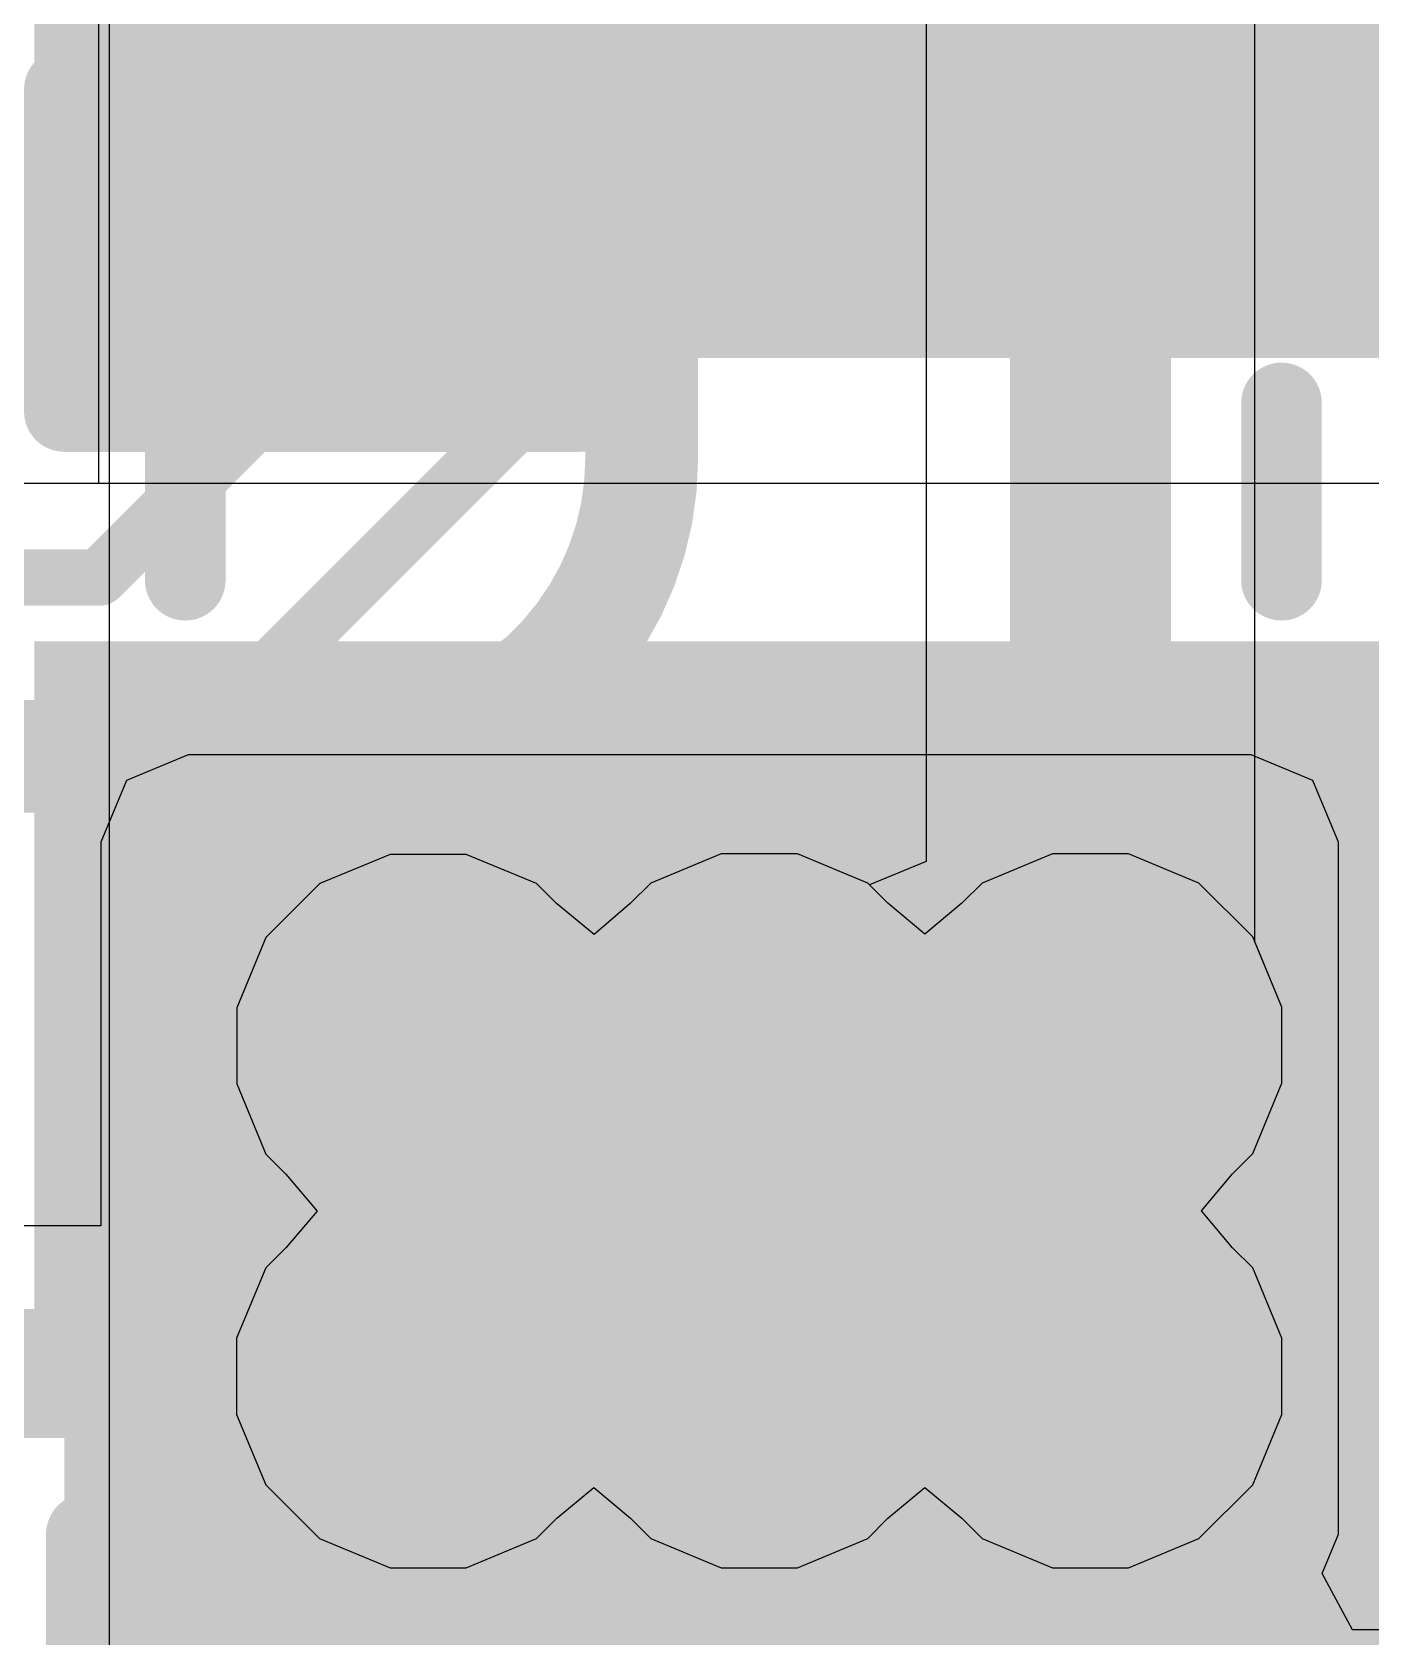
# Model space of a CAD drawing. Header units: inches. Extents: x -6 to 284, y -12 to 154.
# Drawn here: x 38.092 to 40.201, y -8.561 to -6.032 of the extents above; entities that cross this region are included whole.
import ezdxf

# ---------------------------------------------------------------- set-up
doc = ezdxf.new("R2010")
doc.units = ezdxf.units.IN
for name, color, linetype in [('Bottom Layer', 5, 'Continuous'), ('Bottom Overlay', 54, 'Continuous'), ('Bottom Paste', 16, 'Continuous'), ('Bottom Solder', 6, 'Continuous'), ('Drill Drawing', 1, 'Continuous'), ('GND-1', 16, 'Continuous'), ('GND-2', 90, 'Continuous'), ('GND-3', 216, 'Continuous'), ('GND-4', 54, 'Continuous'), ('PWR-1', 156, 'Continuous'), ('PWR-2', 130, 'Continuous'), ('Signal L1', 76, 'Continuous'), ('Signal L2', 6, 'Continuous'), ('Top Layer', 1, 'Continuous'), ('Top Overlay', 2, 'Continuous'), ('Top Paste', 8, 'Continuous'), ('Top Solder', 216, 'Continuous'), ('Via Holes', 16, 'Continuous')]:
    doc.layers.add(name, color=color, linetype=linetype)

# ---------------------------------------------------------------- blocks, each defined once
blk = doc.blocks.new('IND_0806_B_242')
at = {"layer": 'Bottom Layer'}
for points in [[(-1.325, 1), (-0.325, 1), (-0.325, -1), (-1.325, -1)], [(0.325, 1), (1.325, 1), (1.325, -1), (0.325, -1)]]:
    blk.add_hatch(color=5, dxfattribs=at).paths.add_polyline_path(points)
at = {"layer": 'Bottom Paste'}
for points in [[(-1.325, 1), (-0.325, 1), (-0.325, -1), (-1.325, -1)], [(0.325, 1), (1.325, 1), (1.325, -1), (0.325, -1)]]:
    blk.add_hatch(color=16, dxfattribs=at).paths.add_polyline_path(points)
at = {"layer": 'Bottom Solder'}
for points in [[(-1.4266, 1.1016), (-0.2234, 1.1016), (-0.2234, -1.1016), (-1.4266, -1.1016)], [(0.2234, 1.1016), (1.4266, 1.1016), (1.4266, -1.1016), (0.2234, -1.1016)]]:
    blk.add_hatch(color=6, dxfattribs=at).paths.add_polyline_path(points)
at = {"layer": 'Bottom Overlay'}
for points in [[(-0.127, 0.8636, 0.127, 0.127, 0), (0.1524, 0.8636, 0.127, 0.127, 0)], [(-0.127, -0.8636, 0.127, 0.127, 0), (0.1524, -0.8636, 0.127, 0.127, 0)]]:
    blk.add_lwpolyline(points, format="xyseb", dxfattribs=at)
for points in [[(-0.1588, 0.8636, 0.0635, 0.0635, 1), (-0.0952, 0.8636, 0.0635, 0.0635, 1)], [(0.1206, 0.8636, 0.0635, 0.0635, 1), (0.1842, 0.8636, 0.0635, 0.0635, 1)], [(-0.1588, -0.8636, 0.0635, 0.0635, 1), (-0.0952, -0.8636, 0.0635, 0.0635, 1)], [(0.1206, -0.8636, 0.0635, 0.0635, 1), (0.1842, -0.8636, 0.0635, 0.0635, 1)]]:
    blk.add_lwpolyline(points, format="xyseb", close=True, dxfattribs=at)
blk = doc.blocks.new('C___0603_B_392')
at = {"layer": 'Bottom Layer'}
blk.add_hatch(color=5, dxfattribs=at).paths.add_polyline_path([(0.381, -0.4445), (0.381, 0.4445), (1.143, 0.4445), (1.143, -0.4445)])
at = {"layer": 'Bottom Paste'}
blk.add_hatch(color=16, dxfattribs=at).paths.add_polyline_path([(0.381, -0.4445), (0.381, 0.4445), (1.143, 0.4445), (1.143, -0.4445)])
at = {"layer": 'Bottom Solder'}
blk.add_hatch(color=6, dxfattribs=at).paths.add_polyline_path([(0.321, -0.5045), (0.321, 0.5045), (1.203, 0.5045), (1.203, -0.5045)])
at = {"layer": 'Bottom Overlay'}
for points in [[(0.4572, 0.5334, 0.127, 0.127, 0), (1.2446, 0.5334, 0.127, 0.127, 0)], [(1.2446, 0.5334, 0.127, 0.127, 0), (1.2446, -0.5334, 0.127, 0.127, 0)], [(0.4572, -0.5334, 0.127, 0.127, 0), (1.2446, -0.5334, 0.127, 0.127, 0)]]:
    blk.add_lwpolyline(points, format="xyseb", dxfattribs=at)
for points in [[(1.2128, 0.5334, 0.0635, 0.0635, 1), (1.2764, 0.5334, 0.0635, 0.0635, 1)], [(1.2128, 0.5334, 0.0635, 0.0635, 1), (1.2764, 0.5334, 0.0635, 0.0635, 1)], [(1.2128, -0.5334, 0.0635, 0.0635, 1), (1.2764, -0.5334, 0.0635, 0.0635, 1)], [(1.2128, -0.5334, 0.0635, 0.0635, 1), (1.2764, -0.5334, 0.0635, 0.0635, 1)]]:
    blk.add_lwpolyline(points, format="xyseb", close=True, dxfattribs=at)
blk = doc.blocks.new('C___0603_B_431')
at = {"layer": 'Bottom Layer'}
blk.add_hatch(color=5, dxfattribs=at).paths.add_polyline_path([(0.381, -0.4445), (0.381, 0.4445), (1.143, 0.4445), (1.143, -0.4445)])
at = {"layer": 'Bottom Paste'}
blk.add_hatch(color=16, dxfattribs=at).paths.add_polyline_path([(0.381, -0.4445), (0.381, 0.4445), (1.143, 0.4445), (1.143, -0.4445)])
at = {"layer": 'Bottom Solder'}
blk.add_hatch(color=6, dxfattribs=at).paths.add_polyline_path([(0.321, -0.5045), (0.321, 0.5045), (1.203, 0.5045), (1.203, -0.5045)])
at = {"layer": 'Bottom Overlay'}
for points in [[(1.2446, 0.5334, 0.127, 0.127, 0), (0.4572, 0.5334, 0.127, 0.127, 0)], [(1.2446, 0.5334, 0.127, 0.127, 0), (1.2446, -0.5334, 0.127, 0.127, 0)]]:
    blk.add_lwpolyline(points, format="xyseb", dxfattribs=at)
blk.add_lwpolyline([(1.2128, 0.5334, 0.0635, 0.0635, 1), (1.2764, 0.5334, 0.0635, 0.0635, 1)], format="xyseb", close=True, dxfattribs=at)
blk.add_lwpolyline([(1.2128, 0.5334, 0.0635, 0.0635, 1), (1.2764, 0.5334, 0.0635, 0.0635, 1)], format="xyseb", close=True, dxfattribs=at)
blk = doc.blocks.new('C___0402_476')
at = {"layer": 'Top Layer'}
for points in [[(-0.6985, -0.3175), (-0.6985, 0.3175), (-0.2413, 0.3175), (-0.2413, -0.3175)], [(0.2413, -0.3175), (0.2413, 0.3175), (0.6985, 0.3175), (0.6985, -0.3175)]]:
    blk.add_hatch(color=1, dxfattribs=at).paths.add_polyline_path(points)
at = {"layer": 'Top Paste'}
for points in [[(-0.6985, -0.3175), (-0.6985, 0.3175), (-0.2413, 0.3175), (-0.2413, -0.3175)], [(0.2413, -0.3175), (0.2413, 0.3175), (0.6985, 0.3175), (0.6985, -0.3175)]]:
    blk.add_hatch(color=8, dxfattribs=at).paths.add_polyline_path(points)
at = {"layer": 'Top Solder'}
for points in [[(-0.7585, -0.3775), (-0.7585, 0.3775), (-0.1813, 0.3775), (-0.1813, -0.3775)], [(0.1813, -0.3775), (0.1813, 0.3775), (0.7585, 0.3775), (0.7585, -0.3775)]]:
    blk.add_hatch(color=216, dxfattribs=at).paths.add_polyline_path(points)
at = {"layer": 'Top Overlay'}
for points in [[(-0.7874, 0.4064, 0.127, 0.127, 0), (-0.2794, 0.4064, 0.127, 0.127, 0)], [(-0.7874, 0.4064, 0.127, 0.127, 0), (-0.7874, -0.4064, 0.127, 0.127, 0)], [(0.2794, 0.4064, 0.127, 0.127, 0), (0.7874, 0.4064, 0.127, 0.127, 0)], [(0.7874, 0.4064, 0.127, 0.127, 0), (0.7874, -0.4064, 0.127, 0.127, 0)], [(-0.7874, -0.4064, 0.127, 0.127, 0), (-0.2794, -0.4064, 0.127, 0.127, 0)], [(0.7874, -0.4064, 0.127, 0.127, 0), (0.2794, -0.4064, 0.127, 0.127, 0)]]:
    blk.add_lwpolyline(points, format="xyseb", dxfattribs=at)
for points in [[(-0.8191, 0.4064, 0.0635, 0.0635, 1), (-0.7556, 0.4064, 0.0635, 0.0635, 1)], [(-0.8191, 0.4064, 0.0635, 0.0635, 1), (-0.7556, 0.4064, 0.0635, 0.0635, 1)], [(-0.3111, 0.4064, 0.0635, 0.0635, 1), (-0.2477, 0.4064, 0.0635, 0.0635, 1)], [(0.2477, 0.4064, 0.0635, 0.0635, 1), (0.3112, 0.4064, 0.0635, 0.0635, 1)], [(0.7556, 0.4064, 0.0635, 0.0635, 1), (0.8191, 0.4064, 0.0635, 0.0635, 1)], [(0.7556, 0.4064, 0.0635, 0.0635, 1), (0.8191, 0.4064, 0.0635, 0.0635, 1)], [(-0.8191, -0.4064, 0.0635, 0.0635, 1), (-0.7556, -0.4064, 0.0635, 0.0635, 1)], [(-0.8191, -0.4064, 0.0635, 0.0635, 1), (-0.7556, -0.4064, 0.0635, 0.0635, 1)], [(-0.3111, -0.4064, 0.0635, 0.0635, 1), (-0.2477, -0.4064, 0.0635, 0.0635, 1)], [(0.2477, -0.4064, 0.0635, 0.0635, 1), (0.3112, -0.4064, 0.0635, 0.0635, 1)], [(0.7556, -0.4064, 0.0635, 0.0635, 1), (0.8191, -0.4064, 0.0635, 0.0635, 1)], [(0.7556, -0.4064, 0.0635, 0.0635, 1), (0.8191, -0.4064, 0.0635, 0.0635, 1)]]:
    blk.add_lwpolyline(points, format="xyseb", close=True, dxfattribs=at)

msp = doc.modelspace()

# ---------------------------------------------------------------- hatches: boundary and pattern name
at = {"layer": 'Bottom Layer'}
for points in [[(38.1428, -9.421), (40.2957, -9.421), (40.2957, -7.0934), (38.1428, -7.0934)], [(38.1428, -9.421), (41.7031, -9.421), (41.7031, -8.3813), (38.1428, -8.3813)]]:
    msp.add_hatch(color=5, dxfattribs=at).paths.add_polyline_path(points)
h = msp.add_hatch(color=5, dxfattribs=at)
edge = h.paths.add_edge_path()
edge.add_arc((38.716, -7.6293), 0.2, 0, 360)
h = msp.add_hatch(color=5, dxfattribs=at)
edge = h.paths.add_edge_path()
edge.add_arc((39.2377, -7.6283), 0.2, 0, 360)
h = msp.add_hatch(color=5, dxfattribs=at)
edge = h.paths.add_edge_path()
edge.add_arc((39.7595, -7.6283), 0.2, 0, 360)
h = msp.add_hatch(color=5, dxfattribs=at)
edge = h.paths.add_edge_path()
edge.add_arc((38.7159, -8.1501), 0.2, 0, 360)
h = msp.add_hatch(color=5, dxfattribs=at)
edge = h.paths.add_edge_path()
edge.add_arc((39.2377, -8.1501), 0.2, 0, 360)
h = msp.add_hatch(color=5, dxfattribs=at)
edge = h.paths.add_edge_path()
edge.add_arc((39.7595, -8.1501), 0.2, 0, 360)
at = {"layer": 'GND-1'}
h = msp.add_hatch(color=16, dxfattribs=at)
edge = h.paths.add_edge_path()
edge.add_arc((38.716, -7.6293), 0.2, 0, 360)
h = msp.add_hatch(color=16, dxfattribs=at)
edge = h.paths.add_edge_path()
edge.add_arc((39.2377, -7.6283), 0.2, 0, 360)
h = msp.add_hatch(color=16, dxfattribs=at)
edge = h.paths.add_edge_path()
edge.add_arc((39.7595, -7.6283), 0.2, 0, 360)
h = msp.add_hatch(color=16, dxfattribs=at)
edge = h.paths.add_edge_path()
edge.add_arc((38.7159, -8.1501), 0.2, 0, 360)
h = msp.add_hatch(color=16, dxfattribs=at)
edge = h.paths.add_edge_path()
edge.add_arc((39.2377, -8.1501), 0.2, 0, 360)
h = msp.add_hatch(color=16, dxfattribs=at)
edge = h.paths.add_edge_path()
edge.add_arc((39.7595, -8.1501), 0.2, 0, 360)
at = {"layer": 'GND-2'}
h = msp.add_hatch(color=90, dxfattribs=at)
edge = h.paths.add_edge_path()
edge.add_arc((38.716, -7.6293), 0.2, 0, 360)
h = msp.add_hatch(color=90, dxfattribs=at)
edge = h.paths.add_edge_path()
edge.add_arc((39.2377, -7.6283), 0.2, 0, 360)
h = msp.add_hatch(color=90, dxfattribs=at)
edge = h.paths.add_edge_path()
edge.add_arc((39.7595, -7.6283), 0.2, 0, 360)
h = msp.add_hatch(color=90, dxfattribs=at)
edge = h.paths.add_edge_path()
edge.add_arc((38.7159, -8.1501), 0.2, 0, 360)
h = msp.add_hatch(color=90, dxfattribs=at)
edge = h.paths.add_edge_path()
edge.add_arc((39.2377, -8.1501), 0.2, 0, 360)
h = msp.add_hatch(color=90, dxfattribs=at)
edge = h.paths.add_edge_path()
edge.add_arc((39.7595, -8.1501), 0.2, 0, 360)
at = {"layer": 'GND-3'}
h = msp.add_hatch(color=216, dxfattribs=at)
edge = h.paths.add_edge_path()
edge.add_arc((38.716, -7.6293), 0.2, 0, 360)
h = msp.add_hatch(color=216, dxfattribs=at)
edge = h.paths.add_edge_path()
edge.add_arc((39.2377, -7.6283), 0.2, 0, 360)
h = msp.add_hatch(color=216, dxfattribs=at)
edge = h.paths.add_edge_path()
edge.add_arc((39.7595, -7.6283), 0.2, 0, 360)
h = msp.add_hatch(color=216, dxfattribs=at)
edge = h.paths.add_edge_path()
edge.add_arc((38.7159, -8.1501), 0.2, 0, 360)
h = msp.add_hatch(color=216, dxfattribs=at)
edge = h.paths.add_edge_path()
edge.add_arc((39.2377, -8.1501), 0.2, 0, 360)
h = msp.add_hatch(color=216, dxfattribs=at)
edge = h.paths.add_edge_path()
edge.add_arc((39.7595, -8.1501), 0.2, 0, 360)
at = {"layer": 'GND-4'}
h = msp.add_hatch(color=54, dxfattribs=at)
edge = h.paths.add_edge_path()
edge.add_arc((38.716, -7.6293), 0.2, 0, 360)
h = msp.add_hatch(color=54, dxfattribs=at)
edge = h.paths.add_edge_path()
edge.add_arc((39.2377, -7.6283), 0.2, 0, 360)
h = msp.add_hatch(color=54, dxfattribs=at)
edge = h.paths.add_edge_path()
edge.add_arc((39.7595, -7.6283), 0.2, 0, 360)
h = msp.add_hatch(color=54, dxfattribs=at)
edge = h.paths.add_edge_path()
edge.add_arc((38.7159, -8.1501), 0.2, 0, 360)
h = msp.add_hatch(color=54, dxfattribs=at)
edge = h.paths.add_edge_path()
edge.add_arc((39.2377, -8.1501), 0.2, 0, 360)
h = msp.add_hatch(color=54, dxfattribs=at)
edge = h.paths.add_edge_path()
edge.add_arc((39.7595, -8.1501), 0.2, 0, 360)
at = {"layer": 'PWR-1'}
h = msp.add_hatch(color=156, dxfattribs=at)
edge = h.paths.add_edge_path()
edge.add_arc((38.716, -7.6293), 0.2, 0, 360)
h = msp.add_hatch(color=156, dxfattribs=at)
edge = h.paths.add_edge_path()
edge.add_arc((39.2377, -7.6283), 0.2, 0, 360)
h = msp.add_hatch(color=156, dxfattribs=at)
edge = h.paths.add_edge_path()
edge.add_arc((39.7595, -7.6283), 0.2, 0, 360)
h = msp.add_hatch(color=156, dxfattribs=at)
edge = h.paths.add_edge_path()
edge.add_arc((38.7159, -8.1501), 0.2, 0, 360)
h = msp.add_hatch(color=156, dxfattribs=at)
edge = h.paths.add_edge_path()
edge.add_arc((39.2377, -8.1501), 0.2, 0, 360)
h = msp.add_hatch(color=156, dxfattribs=at)
edge = h.paths.add_edge_path()
edge.add_arc((39.7595, -8.1501), 0.2, 0, 360)
at = {"layer": 'PWR-2'}
h = msp.add_hatch(color=130, dxfattribs=at)
edge = h.paths.add_edge_path()
edge.add_arc((38.716, -7.6293), 0.2, 0, 360)
h = msp.add_hatch(color=130, dxfattribs=at)
edge = h.paths.add_edge_path()
edge.add_arc((39.2377, -7.6283), 0.2, 0, 360)
h = msp.add_hatch(color=130, dxfattribs=at)
edge = h.paths.add_edge_path()
edge.add_arc((39.7595, -7.6283), 0.2, 0, 360)
h = msp.add_hatch(color=130, dxfattribs=at)
edge = h.paths.add_edge_path()
edge.add_arc((38.7159, -8.1501), 0.2, 0, 360)
h = msp.add_hatch(color=130, dxfattribs=at)
edge = h.paths.add_edge_path()
edge.add_arc((39.2377, -8.1501), 0.2, 0, 360)
h = msp.add_hatch(color=130, dxfattribs=at)
edge = h.paths.add_edge_path()
edge.add_arc((39.7595, -8.1501), 0.2, 0, 360)
at = {"layer": 'Signal L1'}
h = msp.add_hatch(color=76, dxfattribs=at)
edge = h.paths.add_edge_path()
edge.add_arc((38.716, -7.6293), 0.2, 0, 360)
h = msp.add_hatch(color=76, dxfattribs=at)
edge = h.paths.add_edge_path()
edge.add_arc((39.2377, -7.6283), 0.2, 0, 360)
h = msp.add_hatch(color=76, dxfattribs=at)
edge = h.paths.add_edge_path()
edge.add_arc((39.7595, -7.6283), 0.2, 0, 360)
h = msp.add_hatch(color=76, dxfattribs=at)
edge = h.paths.add_edge_path()
edge.add_arc((38.7159, -8.1501), 0.2, 0, 360)
h = msp.add_hatch(color=76, dxfattribs=at)
edge = h.paths.add_edge_path()
edge.add_arc((39.2377, -8.1501), 0.2, 0, 360)
h = msp.add_hatch(color=76, dxfattribs=at)
edge = h.paths.add_edge_path()
edge.add_arc((39.7595, -8.1501), 0.2, 0, 360)
at = {"layer": 'Signal L2'}
h = msp.add_hatch(color=6, dxfattribs=at)
edge = h.paths.add_edge_path()
edge.add_arc((38.716, -7.6293), 0.2, 0, 360)
h = msp.add_hatch(color=6, dxfattribs=at)
edge = h.paths.add_edge_path()
edge.add_arc((39.2377, -7.6283), 0.2, 0, 360)
h = msp.add_hatch(color=6, dxfattribs=at)
edge = h.paths.add_edge_path()
edge.add_arc((39.7595, -7.6283), 0.2, 0, 360)
h = msp.add_hatch(color=6, dxfattribs=at)
edge = h.paths.add_edge_path()
edge.add_arc((38.7159, -8.1501), 0.2, 0, 360)
h = msp.add_hatch(color=6, dxfattribs=at)
edge = h.paths.add_edge_path()
edge.add_arc((39.2377, -8.1501), 0.2, 0, 360)
h = msp.add_hatch(color=6, dxfattribs=at)
edge = h.paths.add_edge_path()
edge.add_arc((39.7595, -8.1501), 0.2, 0, 360)
at = {"layer": 'Top Layer'}
msp.add_hatch(color=1, dxfattribs=at).paths.add_polyline_path([(38.3379, -8.3988), (40.0127, -8.3988), (40.0127, -7.3081), (38.3379, -7.3081)])
h = msp.add_hatch(color=1, dxfattribs=at)
edge = h.paths.add_edge_path()
edge.add_arc((38.716, -7.6293), 0.2, 0, 360)
h = msp.add_hatch(color=1, dxfattribs=at)
edge = h.paths.add_edge_path()
edge.add_arc((39.2377, -7.6283), 0.2, 0, 360)
h = msp.add_hatch(color=1, dxfattribs=at)
edge = h.paths.add_edge_path()
edge.add_arc((39.7595, -7.6283), 0.2, 0, 360)
h = msp.add_hatch(color=1, dxfattribs=at)
edge = h.paths.add_edge_path()
edge.add_arc((38.7159, -8.1501), 0.2, 0, 360)
h = msp.add_hatch(color=1, dxfattribs=at)
edge = h.paths.add_edge_path()
edge.add_arc((39.2377, -8.1501), 0.2, 0, 360)
h = msp.add_hatch(color=1, dxfattribs=at)
edge = h.paths.add_edge_path()
edge.add_arc((39.7595, -8.1501), 0.2, 0, 360)
at = {"layer": 'Via Holes'}
h = msp.add_hatch(color=7, dxfattribs=at)
edge = h.paths.add_edge_path()
edge.add_arc((38.716, -7.6293), 0.1, 0, 360)
h = msp.add_hatch(color=7, dxfattribs=at)
edge = h.paths.add_edge_path()
edge.add_arc((39.2377, -7.6283), 0.1, 0, 360)
h = msp.add_hatch(color=7, dxfattribs=at)
edge = h.paths.add_edge_path()
edge.add_arc((39.7595, -7.6283), 0.1, 0, 360)
h = msp.add_hatch(color=7, dxfattribs=at)
edge = h.paths.add_edge_path()
edge.add_arc((38.7159, -8.1501), 0.1, 0, 360)
h = msp.add_hatch(color=7, dxfattribs=at)
edge = h.paths.add_edge_path()
edge.add_arc((39.2377, -8.1501), 0.1, 0, 360)
h = msp.add_hatch(color=7, dxfattribs=at)
edge = h.paths.add_edge_path()
edge.add_arc((39.7595, -8.1501), 0.1, 0, 360)

# ---------------------------------------------------------------- linework, layer by layer
at = {"layer": 'Bottom Layer'}
for p, q in [((38.1969, -6.7429), (38.1969, -5.3233)), ((40.6066, -6.7429), (38.0034, -6.7429)), ((40.2059, -6.7429), (38.1969, -6.7429))]:
    msp.add_line(p, q, dxfattribs=at)
at = {"layer": 'Drill Drawing'}
for points in [[(38.462, -7.3753, 0.0508, 0.0508, 0), (38.97, -7.3753, 0.0508, 0.0508, 0)], [(38.462, -7.3753, 0.0508, 0.0508, 0), (38.716, -7.8833, 0.0508, 0.0508, 0)], [(38.716, -7.8833, 0.0508, 0.0508, 0), (38.97, -7.3753, 0.0508, 0.0508, 0)], [(38.9837, -7.3743, 0.0508, 0.0508, 0), (39.4917, -7.3743, 0.0508, 0.0508, 0)], [(38.9837, -7.3743, 0.0508, 0.0508, 0), (39.2377, -7.8823, 0.0508, 0.0508, 0)], [(39.2377, -7.8823, 0.0508, 0.0508, 0), (39.4917, -7.3743, 0.0508, 0.0508, 0)], [(39.5055, -7.3743, 0.0508, 0.0508, 0), (40.0135, -7.3743, 0.0508, 0.0508, 0)], [(39.5055, -7.3743, 0.0508, 0.0508, 0), (39.7595, -7.8823, 0.0508, 0.0508, 0)], [(39.7595, -7.8823, 0.0508, 0.0508, 0), (40.0135, -7.3743, 0.0508, 0.0508, 0)], [(38.4619, -7.8961, 0.0508, 0.0508, 0), (38.9699, -7.8961, 0.0508, 0.0508, 0)], [(38.4619, -7.8961, 0.0508, 0.0508, 0), (38.7159, -8.4041, 0.0508, 0.0508, 0)], [(38.7159, -8.4041, 0.0508, 0.0508, 0), (38.9699, -7.8961, 0.0508, 0.0508, 0)], [(38.9837, -7.8961, 0.0508, 0.0508, 0), (39.4917, -7.8961, 0.0508, 0.0508, 0)], [(38.9837, -7.8961, 0.0508, 0.0508, 0), (39.2377, -8.4041, 0.0508, 0.0508, 0)], [(39.2377, -8.4041, 0.0508, 0.0508, 0), (39.4917, -7.8961, 0.0508, 0.0508, 0)], [(39.5055, -7.8961, 0.0508, 0.0508, 0), (40.0135, -7.8961, 0.0508, 0.0508, 0)], [(39.5055, -7.8961, 0.0508, 0.0508, 0), (39.7595, -8.4041, 0.0508, 0.0508, 0)], [(39.7595, -8.4041, 0.0508, 0.0508, 0), (40.0135, -7.8961, 0.0508, 0.0508, 0)]]:
    msp.add_lwpolyline(points, format="xyseb", dxfattribs=at)
for points in [[(38.4493, -7.3753, 0.0254, 0.0254, 1), (38.4747, -7.3753, 0.0254, 0.0254, 1)], [(38.4493, -7.3753, 0.0254, 0.0254, 1), (38.4747, -7.3753, 0.0254, 0.0254, 1)], [(38.9573, -7.3753, 0.0254, 0.0254, 1), (38.9827, -7.3753, 0.0254, 0.0254, 1)], [(38.9573, -7.3753, 0.0254, 0.0254, 1), (38.9827, -7.3753, 0.0254, 0.0254, 1)], [(38.971, -7.3743, 0.0254, 0.0254, 1), (38.9964, -7.3743, 0.0254, 0.0254, 1)], [(38.971, -7.3743, 0.0254, 0.0254, 1), (38.9964, -7.3743, 0.0254, 0.0254, 1)], [(39.479, -7.3743, 0.0254, 0.0254, 1), (39.5044, -7.3743, 0.0254, 0.0254, 1)], [(39.479, -7.3743, 0.0254, 0.0254, 1), (39.5044, -7.3743, 0.0254, 0.0254, 1)], [(39.4928, -7.3743, 0.0254, 0.0254, 1), (39.5182, -7.3743, 0.0254, 0.0254, 1)], [(39.4928, -7.3743, 0.0254, 0.0254, 1), (39.5182, -7.3743, 0.0254, 0.0254, 1)], [(40.0008, -7.3743, 0.0254, 0.0254, 1), (40.0262, -7.3743, 0.0254, 0.0254, 1)], [(40.0008, -7.3743, 0.0254, 0.0254, 1), (40.0262, -7.3743, 0.0254, 0.0254, 1)], [(38.7033, -7.8833, 0.0254, 0.0254, 1), (38.7287, -7.8833, 0.0254, 0.0254, 1)], [(38.7033, -7.8833, 0.0254, 0.0254, 1), (38.7287, -7.8833, 0.0254, 0.0254, 1)], [(39.225, -7.8823, 0.0254, 0.0254, 1), (39.2504, -7.8823, 0.0254, 0.0254, 1)], [(39.225, -7.8823, 0.0254, 0.0254, 1), (39.2504, -7.8823, 0.0254, 0.0254, 1)], [(39.7468, -7.8823, 0.0254, 0.0254, 1), (39.7722, -7.8823, 0.0254, 0.0254, 1)], [(39.7468, -7.8823, 0.0254, 0.0254, 1), (39.7722, -7.8823, 0.0254, 0.0254, 1)], [(38.4492, -7.8961, 0.0254, 0.0254, 1), (38.4746, -7.8961, 0.0254, 0.0254, 1)], [(38.4492, -7.8961, 0.0254, 0.0254, 1), (38.4746, -7.8961, 0.0254, 0.0254, 1)], [(38.9572, -7.8961, 0.0254, 0.0254, 1), (38.9826, -7.8961, 0.0254, 0.0254, 1)], [(38.9572, -7.8961, 0.0254, 0.0254, 1), (38.9826, -7.8961, 0.0254, 0.0254, 1)], [(38.971, -7.8961, 0.0254, 0.0254, 1), (38.9964, -7.8961, 0.0254, 0.0254, 1)], [(38.971, -7.8961, 0.0254, 0.0254, 1), (38.9964, -7.8961, 0.0254, 0.0254, 1)], [(39.479, -7.8961, 0.0254, 0.0254, 1), (39.5044, -7.8961, 0.0254, 0.0254, 1)], [(39.479, -7.8961, 0.0254, 0.0254, 1), (39.5044, -7.8961, 0.0254, 0.0254, 1)], [(39.4928, -7.8961, 0.0254, 0.0254, 1), (39.5182, -7.8961, 0.0254, 0.0254, 1)], [(39.4928, -7.8961, 0.0254, 0.0254, 1), (39.5182, -7.8961, 0.0254, 0.0254, 1)], [(40.0008, -7.8961, 0.0254, 0.0254, 1), (40.0262, -7.8961, 0.0254, 0.0254, 1)], [(40.0008, -7.8961, 0.0254, 0.0254, 1), (40.0262, -7.8961, 0.0254, 0.0254, 1)], [(38.7032, -8.4041, 0.0254, 0.0254, 1), (38.7286, -8.4041, 0.0254, 0.0254, 1)], [(38.7032, -8.4041, 0.0254, 0.0254, 1), (38.7286, -8.4041, 0.0254, 0.0254, 1)], [(39.225, -8.4041, 0.0254, 0.0254, 1), (39.2504, -8.4041, 0.0254, 0.0254, 1)], [(39.225, -8.4041, 0.0254, 0.0254, 1), (39.2504, -8.4041, 0.0254, 0.0254, 1)], [(39.7468, -8.4041, 0.0254, 0.0254, 1), (39.7722, -8.4041, 0.0254, 0.0254, 1)], [(39.7468, -8.4041, 0.0254, 0.0254, 1), (39.7722, -8.4041, 0.0254, 0.0254, 1)]]:
    msp.add_lwpolyline(points, format="xyseb", close=True, dxfattribs=at)
at = {"layer": 'GND-1'}
for p, q in [((38.6561, -7.3277), (38.5452, -7.3736)), ((38.776, -7.3277), (38.6561, -7.3277)), ((38.8869, -7.3736), (38.776, -7.3277)), ((39.1777, -7.3267), (39.0669, -7.3726)), ((39.2977, -7.3267), (39.1777, -7.3267)), ((39.4086, -7.3726), (39.2977, -7.3267)), ((39.6995, -7.3267), (39.5887, -7.3726)), ((39.8195, -7.3267), (39.6995, -7.3267)), ((39.9304, -7.3726), (39.8195, -7.3267)), ((38.5452, -7.3736), (38.4604, -7.4584)), ((38.9183, -7.405), (38.8869, -7.3736)), ((39.0669, -7.3726), (39.0345, -7.405)), ((39.4405, -7.4046), (39.4086, -7.3726)), ((39.5887, -7.3726), (39.5567, -7.4046)), ((40.0152, -7.4574), (39.9304, -7.3726)), ((38.9774, -7.4536), (38.9183, -7.405)), ((39.0345, -7.405), (38.9774, -7.4536)), ((39.4986, -7.4531), (39.4405, -7.4046)), ((39.5567, -7.4046), (39.4986, -7.4531)), ((38.4604, -7.4584), (38.4144, -7.5693)), ((40.0611, -7.5683), (40.0152, -7.4574)), ((38.4144, -7.5693), (38.4144, -7.6893)), ((40.0611, -7.6883), (40.0611, -7.5683)), ((40.0152, -7.7991), (40.0611, -7.6883)), ((38.4144, -7.6893), (38.4604, -7.8001)), ((38.4604, -7.8001), (38.4918, -7.8315)), ((39.9832, -7.8311), (40.0152, -7.7991)), ((38.4918, -7.8315), (38.5411, -7.8898)), ((39.9347, -7.8892), (39.9832, -7.8311)), ((38.5411, -7.8898), (38.4918, -7.9477)), ((39.9832, -7.9473), (39.9347, -7.8892)), ((38.4918, -7.9477), (38.4602, -7.9792)), ((40.0152, -7.9792), (39.9832, -7.9473)), ((38.4602, -7.9792), (38.4143, -8.0901)), ((40.0611, -8.0901), (40.0152, -7.9792)), ((38.4143, -8.0901), (38.4143, -8.2101)), ((40.0611, -8.2101), (40.0611, -8.0901)), ((38.4143, -8.2101), (38.4602, -8.3209)), ((40.0152, -8.3209), (40.0611, -8.2101)), ((38.4602, -8.3209), (38.545, -8.4058)), ((39.9304, -8.4058), (40.0152, -8.3209)), ((38.9187, -8.3738), (38.9768, -8.3253)), ((38.9768, -8.3253), (39.0349, -8.3738)), ((39.4405, -8.3738), (39.4986, -8.3253)), ((39.4986, -8.3253), (39.5567, -8.3738)), ((38.8867, -8.4058), (38.9187, -8.3738)), ((39.0349, -8.3738), (39.0669, -8.4058)), ((39.4086, -8.4058), (39.4405, -8.3738)), ((39.5567, -8.3738), (39.5887, -8.4058)), ((38.545, -8.4058), (38.6559, -8.4517)), ((38.7759, -8.4517), (38.8867, -8.4058)), ((39.0669, -8.4058), (39.1777, -8.4517)), ((39.2977, -8.4517), (39.4086, -8.4058)), ((39.5887, -8.4058), (39.6995, -8.4517)), ((39.8195, -8.4517), (39.9304, -8.4058)), ((38.6559, -8.4517), (38.7759, -8.4517)), ((39.1777, -8.4517), (39.2977, -8.4517)), ((39.6995, -8.4517), (39.8195, -8.4517))]:
    msp.add_line(p, q, dxfattribs=at)
at = {"layer": 'GND-2'}
for p, q in [((38.6561, -7.3277), (38.5452, -7.3736)), ((38.776, -7.3277), (38.6561, -7.3277)), ((38.8869, -7.3736), (38.776, -7.3277)), ((39.1777, -7.3267), (39.0669, -7.3726)), ((39.2977, -7.3267), (39.1777, -7.3267)), ((39.4086, -7.3726), (39.2977, -7.3267)), ((39.6995, -7.3267), (39.5887, -7.3726)), ((39.8195, -7.3267), (39.6995, -7.3267)), ((39.9304, -7.3726), (39.8195, -7.3267)), ((38.5452, -7.3736), (38.4604, -7.4584)), ((38.9183, -7.405), (38.8869, -7.3736)), ((39.0669, -7.3726), (39.0345, -7.405)), ((39.4405, -7.4046), (39.4086, -7.3726)), ((39.5887, -7.3726), (39.5567, -7.4046)), ((40.0152, -7.4574), (39.9304, -7.3726)), ((38.9774, -7.4536), (38.9183, -7.405)), ((39.0345, -7.405), (38.9774, -7.4536)), ((39.4986, -7.4531), (39.4405, -7.4046)), ((39.5567, -7.4046), (39.4986, -7.4531)), ((38.4604, -7.4584), (38.4144, -7.5693)), ((40.0611, -7.5683), (40.0152, -7.4574)), ((38.4144, -7.5693), (38.4144, -7.6893)), ((40.0611, -7.6883), (40.0611, -7.5683)), ((40.0152, -7.7991), (40.0611, -7.6883)), ((38.4144, -7.6893), (38.4604, -7.8001)), ((38.4604, -7.8001), (38.4918, -7.8315)), ((39.9832, -7.8311), (40.0152, -7.7991)), ((38.4918, -7.8315), (38.5411, -7.8898)), ((39.9347, -7.8892), (39.9832, -7.8311)), ((38.5411, -7.8898), (38.4918, -7.9477)), ((39.9832, -7.9473), (39.9347, -7.8892)), ((38.4918, -7.9477), (38.4602, -7.9792)), ((40.0152, -7.9792), (39.9832, -7.9473)), ((38.4602, -7.9792), (38.4143, -8.0901)), ((40.0611, -8.0901), (40.0152, -7.9792)), ((38.4143, -8.0901), (38.4143, -8.2101)), ((40.0611, -8.2101), (40.0611, -8.0901)), ((38.4143, -8.2101), (38.4602, -8.3209)), ((40.0152, -8.3209), (40.0611, -8.2101)), ((38.4602, -8.3209), (38.545, -8.4058)), ((39.9304, -8.4058), (40.0152, -8.3209)), ((38.9187, -8.3738), (38.9768, -8.3253)), ((38.9768, -8.3253), (39.0349, -8.3738)), ((39.4405, -8.3738), (39.4986, -8.3253)), ((39.4986, -8.3253), (39.5567, -8.3738)), ((38.8867, -8.4058), (38.9187, -8.3738)), ((39.0349, -8.3738), (39.0669, -8.4058)), ((39.4086, -8.4058), (39.4405, -8.3738)), ((39.5567, -8.3738), (39.5887, -8.4058)), ((38.545, -8.4058), (38.6559, -8.4517)), ((38.7759, -8.4517), (38.8867, -8.4058)), ((39.0669, -8.4058), (39.1777, -8.4517)), ((39.2977, -8.4517), (39.4086, -8.4058)), ((39.5887, -8.4058), (39.6995, -8.4517)), ((39.8195, -8.4517), (39.9304, -8.4058)), ((38.6559, -8.4517), (38.7759, -8.4517)), ((39.1777, -8.4517), (39.2977, -8.4517)), ((39.6995, -8.4517), (39.8195, -8.4517))]:
    msp.add_line(p, q, dxfattribs=at)
at = {"layer": 'GND-3'}
for p, q in [((38.6561, -7.3277), (38.5452, -7.3736)), ((38.776, -7.3277), (38.6561, -7.3277)), ((38.8869, -7.3736), (38.776, -7.3277)), ((39.1777, -7.3267), (39.0669, -7.3726)), ((39.2977, -7.3267), (39.1777, -7.3267)), ((39.4086, -7.3726), (39.2977, -7.3267)), ((39.6995, -7.3267), (39.5887, -7.3726)), ((39.8195, -7.3267), (39.6995, -7.3267)), ((39.9304, -7.3726), (39.8195, -7.3267)), ((38.5452, -7.3736), (38.4604, -7.4584)), ((38.9183, -7.405), (38.8869, -7.3736)), ((39.0669, -7.3726), (39.0345, -7.405)), ((39.4405, -7.4046), (39.4086, -7.3726)), ((39.5887, -7.3726), (39.5567, -7.4046)), ((40.0152, -7.4574), (39.9304, -7.3726)), ((38.9774, -7.4536), (38.9183, -7.405)), ((39.0345, -7.405), (38.9774, -7.4536)), ((39.4986, -7.4531), (39.4405, -7.4046)), ((39.5567, -7.4046), (39.4986, -7.4531)), ((38.4604, -7.4584), (38.4144, -7.5693)), ((40.0611, -7.5683), (40.0152, -7.4574)), ((38.4144, -7.5693), (38.4144, -7.6893)), ((40.0611, -7.6883), (40.0611, -7.5683)), ((40.0152, -7.7991), (40.0611, -7.6883)), ((38.4144, -7.6893), (38.4604, -7.8001)), ((38.4604, -7.8001), (38.4918, -7.8315)), ((39.9832, -7.8311), (40.0152, -7.7991)), ((38.4918, -7.8315), (38.5411, -7.8898)), ((39.9347, -7.8892), (39.9832, -7.8311)), ((38.5411, -7.8898), (38.4918, -7.9477)), ((39.9832, -7.9473), (39.9347, -7.8892)), ((38.4918, -7.9477), (38.4602, -7.9792)), ((40.0152, -7.9792), (39.9832, -7.9473)), ((38.4602, -7.9792), (38.4143, -8.0901)), ((40.0611, -8.0901), (40.0152, -7.9792)), ((38.4143, -8.0901), (38.4143, -8.2101)), ((40.0611, -8.2101), (40.0611, -8.0901)), ((38.4143, -8.2101), (38.4602, -8.3209)), ((40.0152, -8.3209), (40.0611, -8.2101)), ((38.4602, -8.3209), (38.545, -8.4058)), ((39.9304, -8.4058), (40.0152, -8.3209)), ((38.9187, -8.3738), (38.9768, -8.3253)), ((38.9768, -8.3253), (39.0349, -8.3738)), ((39.4405, -8.3738), (39.4986, -8.3253)), ((39.4986, -8.3253), (39.5567, -8.3738)), ((38.8867, -8.4058), (38.9187, -8.3738)), ((39.0349, -8.3738), (39.0669, -8.4058)), ((39.4086, -8.4058), (39.4405, -8.3738)), ((39.5567, -8.3738), (39.5887, -8.4058)), ((38.545, -8.4058), (38.6559, -8.4517)), ((38.7759, -8.4517), (38.8867, -8.4058)), ((39.0669, -8.4058), (39.1777, -8.4517)), ((39.2977, -8.4517), (39.4086, -8.4058)), ((39.5887, -8.4058), (39.6995, -8.4517)), ((39.8195, -8.4517), (39.9304, -8.4058)), ((38.6559, -8.4517), (38.7759, -8.4517)), ((39.1777, -8.4517), (39.2977, -8.4517)), ((39.6995, -8.4517), (39.8195, -8.4517))]:
    msp.add_line(p, q, dxfattribs=at)
at = {"layer": 'GND-4'}
for p, q in [((38.6561, -7.3277), (38.5452, -7.3736)), ((38.776, -7.3277), (38.6561, -7.3277)), ((38.8869, -7.3736), (38.776, -7.3277)), ((39.1777, -7.3267), (39.0669, -7.3726)), ((39.2977, -7.3267), (39.1777, -7.3267)), ((39.4086, -7.3726), (39.2977, -7.3267)), ((39.6995, -7.3267), (39.5887, -7.3726)), ((39.8195, -7.3267), (39.6995, -7.3267)), ((39.9304, -7.3726), (39.8195, -7.3267)), ((38.5452, -7.3736), (38.4604, -7.4584)), ((38.9183, -7.405), (38.8869, -7.3736)), ((39.0669, -7.3726), (39.0345, -7.405)), ((39.4405, -7.4046), (39.4086, -7.3726)), ((39.5887, -7.3726), (39.5567, -7.4046)), ((40.0152, -7.4574), (39.9304, -7.3726)), ((38.9774, -7.4536), (38.9183, -7.405)), ((39.0345, -7.405), (38.9774, -7.4536)), ((39.4986, -7.4531), (39.4405, -7.4046)), ((39.5567, -7.4046), (39.4986, -7.4531)), ((38.4604, -7.4584), (38.4144, -7.5693)), ((40.0611, -7.5683), (40.0152, -7.4574)), ((38.4144, -7.5693), (38.4144, -7.6893)), ((40.0611, -7.6883), (40.0611, -7.5683)), ((40.0152, -7.7991), (40.0611, -7.6883)), ((38.4144, -7.6893), (38.4604, -7.8001)), ((38.4604, -7.8001), (38.4918, -7.8315)), ((39.9832, -7.8311), (40.0152, -7.7991)), ((38.4918, -7.8315), (38.5411, -7.8898)), ((39.9347, -7.8892), (39.9832, -7.8311)), ((38.5411, -7.8898), (38.4918, -7.9477)), ((39.9832, -7.9473), (39.9347, -7.8892)), ((38.4918, -7.9477), (38.4602, -7.9792)), ((40.0152, -7.9792), (39.9832, -7.9473)), ((38.4602, -7.9792), (38.4143, -8.0901)), ((40.0611, -8.0901), (40.0152, -7.9792)), ((38.4143, -8.0901), (38.4143, -8.2101)), ((40.0611, -8.2101), (40.0611, -8.0901)), ((38.4143, -8.2101), (38.4602, -8.3209)), ((40.0152, -8.3209), (40.0611, -8.2101)), ((38.4602, -8.3209), (38.545, -8.4058)), ((39.9304, -8.4058), (40.0152, -8.3209)), ((38.9187, -8.3738), (38.9768, -8.3253)), ((38.9768, -8.3253), (39.0349, -8.3738)), ((39.4405, -8.3738), (39.4986, -8.3253)), ((39.4986, -8.3253), (39.5567, -8.3738)), ((38.8867, -8.4058), (38.9187, -8.3738)), ((39.0349, -8.3738), (39.0669, -8.4058)), ((39.4086, -8.4058), (39.4405, -8.3738)), ((39.5567, -8.3738), (39.5887, -8.4058)), ((38.545, -8.4058), (38.6559, -8.4517)), ((38.7759, -8.4517), (38.8867, -8.4058)), ((39.0669, -8.4058), (39.1777, -8.4517)), ((39.2977, -8.4517), (39.4086, -8.4058)), ((39.5887, -8.4058), (39.6995, -8.4517)), ((39.8195, -8.4517), (39.9304, -8.4058)), ((38.6559, -8.4517), (38.7759, -8.4517)), ((39.1777, -8.4517), (39.2977, -8.4517)), ((39.6995, -8.4517), (39.8195, -8.4517))]:
    msp.add_line(p, q, dxfattribs=at)
at = {"layer": 'PWR-1'}
msp.add_line((38.2139, -8.7861), (38.2139, -5.5796), dxfattribs=at)
at = {"layer": 'PWR-2'}
for p, q in [((39.5005, -4.9616), (39.5005, -7.3389)), ((40.0185, -7.4654), (40.0185, -4.961)), ((38.6561, -7.3277), (38.5452, -7.3736)), ((38.776, -7.3277), (38.6561, -7.3277)), ((38.8869, -7.3736), (38.776, -7.3277)), ((39.1777, -7.3267), (39.0669, -7.3726)), ((39.2977, -7.3267), (39.1777, -7.3267)), ((39.4086, -7.3726), (39.2977, -7.3267)), ((39.5005, -7.3389), (39.4116, -7.3757)), ((38.5452, -7.3736), (38.4604, -7.4584)), ((38.9183, -7.405), (38.8869, -7.3736)), ((39.0669, -7.3726), (39.0345, -7.405)), ((39.4116, -7.3757), (39.4086, -7.3726)), ((38.9774, -7.4536), (38.9183, -7.405)), ((39.0345, -7.405), (38.9774, -7.4536)), ((38.4604, -7.4584), (38.4144, -7.5693)), ((40.0611, -7.5683), (40.0185, -7.4654)), ((38.4144, -7.5693), (38.4144, -7.6893)), ((40.0611, -7.6883), (40.0611, -7.5683)), ((40.0152, -7.7991), (40.0611, -7.6883)), ((38.4144, -7.6893), (38.4604, -7.8001)), ((38.4604, -7.8001), (38.4918, -7.8315)), ((39.9832, -7.8311), (40.0152, -7.7991)), ((38.4918, -7.8315), (38.5411, -7.8898)), ((39.9347, -7.8892), (39.9832, -7.8311)), ((38.5411, -7.8898), (38.4918, -7.9477)), ((39.9832, -7.9473), (39.9347, -7.8892)), ((38.4918, -7.9477), (38.4602, -7.9792)), ((40.0152, -7.9792), (39.9832, -7.9473)), ((38.4602, -7.9792), (38.4143, -8.0901)), ((40.0611, -8.0901), (40.0152, -7.9792)), ((38.4143, -8.0901), (38.4143, -8.2101)), ((40.0611, -8.2101), (40.0611, -8.0901)), ((38.4143, -8.2101), (38.4602, -8.3209)), ((40.0152, -8.3209), (40.0611, -8.2101)), ((38.4602, -8.3209), (38.545, -8.4058)), ((39.9304, -8.4058), (40.0152, -8.3209)), ((38.9187, -8.3738), (38.9768, -8.3253)), ((38.9768, -8.3253), (39.0349, -8.3738)), ((39.4405, -8.3738), (39.4986, -8.3253)), ((39.4986, -8.3253), (39.5567, -8.3738)), ((38.8867, -8.4058), (38.9187, -8.3738)), ((39.0349, -8.3738), (39.0669, -8.4058)), ((39.4086, -8.4058), (39.4405, -8.3738)), ((39.5567, -8.3738), (39.5887, -8.4058)), ((38.545, -8.4058), (38.6559, -8.4517)), ((38.7759, -8.4517), (38.8867, -8.4058)), ((39.0669, -8.4058), (39.1777, -8.4517)), ((39.2977, -8.4517), (39.4086, -8.4058)), ((39.5887, -8.4058), (39.6995, -8.4517)), ((39.8195, -8.4517), (39.9304, -8.4058)), ((38.6559, -8.4517), (38.7759, -8.4517)), ((39.1777, -8.4517), (39.2977, -8.4517)), ((39.6995, -8.4517), (39.8195, -8.4517))]:
    msp.add_line(p, q, dxfattribs=at)
msp.add_lwpolyline([(39.7595, -7.6283, 0.254, 0.254, 0), (39.7595, -4.961, 0.254, 0.254, 0)], format="xyseb", dxfattribs=at)
msp.add_lwpolyline([(39.696, -7.6283, 0.127, 0.127, 1), (39.823, -7.6283, 0.127, 0.127, 1)], format="xyseb", close=True, dxfattribs=at)
at = {"layer": 'Signal L1'}
for points in [[(39.0525, -6.7034, 0.1778, 0.1778, 0), (39.0525, -4.6185, 0.1778, 0.1778, 0)], [(39.0525, -6.7034, 0.1778, 0.1778, -0.414214), (38.583, -7.1729, 0.1778, 0.1778, 0)], [(36.8925, -7.1729, 0.1778, 0.1778, 0), (38.583, -7.1729, 0.1778, 0.1778, 0)]]:
    msp.add_lwpolyline(points, format="xyseb", dxfattribs=at)
for points in [[(39.008, -6.7034, 0.0889, 0.0889, 1), (39.0969, -6.7034, 0.0889, 0.0889, 1)], [(39.008, -6.7034, 0.0889, 0.0889, 1), (39.0969, -6.7034, 0.0889, 0.0889, 1)], [(38.5385, -7.1729, 0.0889, 0.0889, 1), (38.6274, -7.1729, 0.0889, 0.0889, 1)], [(38.5385, -7.1729, 0.0889, 0.0889, 1), (38.6274, -7.1729, 0.0889, 0.0889, 1)]]:
    msp.add_lwpolyline(points, format="xyseb", close=True, dxfattribs=at)
at = {"layer": 'Signal L2'}
for points in [[(38.1978, -6.8912, 0.0889, 0.0889, 0), (39.3951, -5.6939, 0.0889, 0.0889, 0)], [(38.3188, -7.1833, 0.0889, 0.0889, 0), (39.5161, -5.986, 0.0889, 0.0889, 0)], [(37.1347, -6.8912, 0.0889, 0.0889, 0), (38.1978, -6.8912, 0.0889, 0.0889, 0)], [(37.0137, -7.1833, 0.0889, 0.0889, 0), (38.3188, -7.1833, 0.0889, 0.0889, 0)]]:
    msp.add_lwpolyline(points, format="xyseb", dxfattribs=at)
for points in [[(38.1755, -6.8912, 0.0445, 0.0445, 1), (38.22, -6.8912, 0.0445, 0.0445, 1)], [(38.1755, -6.8912, 0.0445, 0.0445, 1), (38.22, -6.8912, 0.0445, 0.0445, 1)], [(38.2965, -7.1833, 0.0445, 0.0445, 1), (38.341, -7.1833, 0.0445, 0.0445, 1)], [(38.2965, -7.1833, 0.0445, 0.0445, 1), (38.341, -7.1833, 0.0445, 0.0445, 1)]]:
    msp.add_lwpolyline(points, format="xyseb", close=True, dxfattribs=at)
at = {"layer": 'Top Layer'}
for p, q in [((38.3379, -7.1706), (38.2407, -7.2109)), ((40.0127, -7.1706), (38.3379, -7.1706)), ((40.1099, -7.2109), (40.0127, -7.1706)), ((38.2407, -7.2109), (38.2005, -7.3081)), ((40.1501, -7.3081), (40.1099, -7.2109)), ((38.2005, -7.3081), (38.2005, -7.9127)), ((40.1501, -8.3988), (40.1501, -7.3081)), ((38.2005, -7.9127), (37.7316, -7.9127)), ((40.1246, -8.4606), (40.1501, -8.3988)), ((40.1726, -8.5495), (40.1246, -8.4606)), ((40.971, -8.5495), (40.1726, -8.5495))]:
    msp.add_line(p, q, dxfattribs=at)
for points in [[(37.7872, -6.3121, 0.254, 0.254, 0), (38.5492, -6.3121, 0.254, 0.254, 0)], [(38.4059, -8.1458, 0.2032, 0.2032, 0), (38.698, -7.8537, 0.2032, 0.2032, 0)], [(37.321, -8.1458, 0.2032, 0.2032, 0), (38.4059, -8.1458, 0.2032, 0.2032, 0)]]:
    msp.add_lwpolyline(points, format="xyseb", dxfattribs=at)
for points in [[(38.4857, -6.3121, 0.127, 0.127, 1), (38.6127, -6.3121, 0.127, 0.127, 1)], [(38.6472, -7.8537, 0.1016, 0.1016, 1), (38.7488, -7.8537, 0.1016, 0.1016, 1)], [(38.3551, -8.1458, 0.1016, 0.1016, 1), (38.4567, -8.1458, 0.1016, 0.1016, 1)], [(38.3551, -8.1458, 0.1016, 0.1016, 1), (38.4567, -8.1458, 0.1016, 0.1016, 1)]]:
    msp.add_lwpolyline(points, format="xyseb", close=True, dxfattribs=at)

# ---------------------------------------------------------------- block references
at = {"rotation": 90}
for name, p in [('C___0402_476', (38.5492, -5.8422)), ('IND_0806_B_242', (39.1969, -6.7684)), ('C___0603_B_392', (38.7109, -9.6434)), ('C___0603_B_431', (39.9809, -9.6434))]:
    msp.add_blockref(name, p, dxfattribs=at)

doc.saveas('drawing.dxf')
